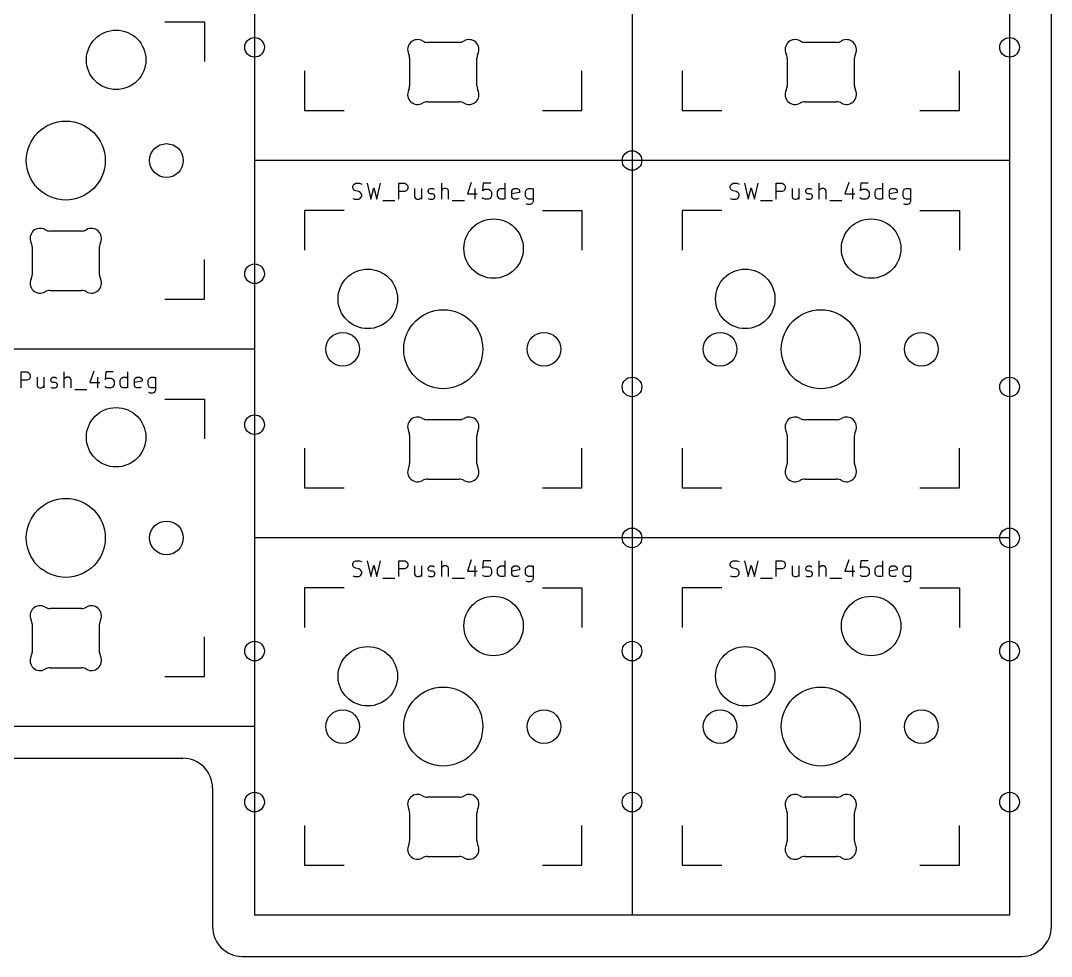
# Model space of a CAD drawing. Extents: x 9 to 292, y -476 to -359.
# Drawn here: x 240 to 292, y -455.7 to -408.4 of the extents above; entities that cross this region are included whole.
import ezdxf

# ---------------------------------------------------------------- set-up
doc = ezdxf.new("R2010")
doc.units = 0
doc.layers.add('BLACK', color=7, linetype='CONTINUOUS')

msp = doc.modelspace()

# ---------------------------------------------------------------- linework, layer by layer
at = {"layer": 'BLACK', "linetype": 'CONTINUOUS'}
for p, q in [((291.981385, -454.150112), (291.981385, -376.499989)), ((251.768885, -396.425112), (251.768885, -415.475112)), ((270.818885, -396.425112), (270.818885, -415.475112)), ((270.818886, -396.425111), (270.818886, -415.475111)), ((289.868886, -396.425111), (289.868886, -415.475111)), ((251.768886, -405.950112), (251.768886, -425.000112)), ((247.243885, -408.475112), (249.243886, -408.475112)), ((249.243886, -408.475112), (249.243886, -410.475113)), ((262.088338, -409.510112), (260.499433, -409.510112)), ((281.138338, -409.510112), (279.549433, -409.510112)), ((259.593886, -410.307269), (259.593886, -411.712953)), ((262.993884, -411.712953), (262.993884, -410.307269)), ((278.643886, -410.307269), (278.643886, -411.712953)), ((282.043884, -411.712953), (282.043884, -410.307269)), ((254.293885, -410.950111), (254.293885, -412.950112)), ((268.293885, -412.950112), (268.293885, -410.950111)), ((273.343886, -410.95011), (273.343886, -412.950111)), ((287.343886, -412.950111), (287.343886, -410.95011)), ((254.293885, -412.950112), (256.293886, -412.950112)), ((260.499433, -412.510111), (262.088337, -412.510111)), ((266.293884, -412.950112), (268.293885, -412.950112)), ((273.343886, -412.950111), (275.343887, -412.950111)), ((279.549433, -412.510111), (281.138337, -412.510111)), ((285.343885, -412.950111), (287.343886, -412.950111)), ((251.768885, -415.475112), (251.768885, -434.525112)), ((270.818885, -415.475112), (251.768885, -415.475112)), ((270.818885, -415.475112), (251.768885, -415.475112)), ((270.818885, -415.475112), (270.818885, -434.525112)), ((289.868885, -415.475112), (270.818885, -415.475112)), ((270.818885, -415.475112), (270.818885, -434.525112)), ((289.868886, -415.475111), (270.818886, -415.475111)), ((289.868885, -415.475112), (289.868885, -434.525112)), ((256.798645, -416.663002), (256.874835, -416.624907)), ((256.874835, -416.624907), (257.065312, -416.624907)), ((257.065312, -416.624907), (257.179597, -416.663002)), ((257.446264, -416.624907), (257.63674, -417.424907)), ((257.941502, -417.424907), (258.131979, -416.624907)), ((259.046265, -417.424907), (259.046265, -416.624907)), ((259.046265, -416.624907), (259.351027, -416.624907)), ((259.351027, -416.624907), (259.427217, -416.663002)), ((261.217694, -417.424907), (261.217694, -416.624907)), ((262.703409, -416.586812), (262.512932, -417.15824)), ((263.312933, -416.624907), (263.274837, -417.005859)), ((263.693885, -416.624907), (263.312933, -416.624907)), ((264.417695, -417.424907), (264.417695, -416.624907)), ((275.848645, -416.663002), (275.924835, -416.624907)), ((275.924835, -416.624907), (276.115312, -416.624907)), ((276.115312, -416.624907), (276.229597, -416.663002)), ((276.496264, -416.624907), (276.68674, -417.424907)), ((276.991502, -417.424907), (277.181979, -416.624907)), ((278.096265, -417.424907), (278.096265, -416.624907)), ((278.096265, -416.624907), (278.401027, -416.624907)), ((278.401027, -416.624907), (278.477217, -416.663002)), ((280.267694, -417.424907), (280.267694, -416.624907)), ((281.753409, -416.586812), (281.562932, -417.15824)), ((282.362933, -416.624907), (282.324837, -417.005859)), ((282.743885, -416.624907), (282.362933, -416.624907)), ((283.467695, -417.424907), (283.467695, -416.624907)), ((256.722454, -416.777288), (256.76055, -416.701097)), ((256.722454, -416.853478), (256.722454, -416.777288)), ((256.76055, -416.929669), (256.722454, -416.853478)), ((256.76055, -416.701097), (256.798645, -416.663002)), ((256.798645, -416.967764), (256.76055, -416.929669)), ((256.874835, -417.005859), (256.798645, -416.967764)), ((257.027216, -417.043954), (256.874835, -417.005859)), ((257.103407, -417.08205), (257.027216, -417.043954)), ((257.141502, -417.120145), (257.103407, -417.08205)), ((257.179597, -417.196335), (257.141502, -417.120145)), ((257.63674, -417.424907), (257.789121, -416.853478)), ((257.789121, -416.853478), (257.941502, -417.424907)), ((259.351027, -417.043954), (259.046265, -417.043954)), ((259.427217, -417.005859), (259.351027, -417.043954)), ((259.427217, -416.663002), (259.465312, -416.701097)), ((259.465312, -416.967764), (259.427217, -417.005859)), ((259.465312, -416.701097), (259.503408, -416.777288)), ((259.503408, -416.891573), (259.465312, -416.967764)), ((259.503408, -416.777288), (259.503408, -416.891573)), ((259.846265, -416.891573), (259.846265, -417.310621)), ((260.189122, -416.891573), (260.189122, -417.424907)), ((260.531979, -417.005859), (260.570075, -416.929669)), ((260.531979, -417.043954), (260.531979, -417.005859)), ((260.570075, -417.120145), (260.531979, -417.043954)), ((260.570075, -416.929669), (260.646265, -416.891573)), ((260.646265, -417.15824), (260.570075, -417.120145)), ((260.646265, -416.891573), (260.760551, -416.891573)), ((260.760551, -417.15824), (260.646265, -417.15824)), ((260.760551, -416.891573), (260.836741, -416.929669)), ((260.836741, -417.196335), (260.760551, -417.15824)), ((261.255789, -416.929669), (261.217694, -416.967764)), ((261.331979, -416.891573), (261.255789, -416.929669)), ((261.446265, -416.891573), (261.331979, -416.891573)), ((261.522456, -416.929669), (261.446265, -416.891573)), ((261.560551, -417.005859), (261.522456, -416.929669)), ((261.560551, -417.424907), (261.560551, -417.005859)), ((262.512932, -417.15824), (263.008171, -417.15824)), ((262.893885, -416.891573), (262.893885, -417.424907)), ((263.274837, -417.005859), (263.312933, -416.967764)), ((263.312933, -416.967764), (263.389123, -416.929669)), ((263.389123, -416.929669), (263.579599, -416.929669)), ((263.579599, -416.929669), (263.65579, -416.967764)), ((263.65579, -416.967764), (263.693885, -417.005859)), ((263.693885, -417.005859), (263.73198, -417.08205)), ((263.73198, -417.08205), (263.73198, -417.272526)), ((264.036742, -417.043954), (264.074838, -416.967764)), ((264.036742, -417.272526), (264.036742, -417.043954)), ((264.074838, -416.967764), (264.112933, -416.929669)), ((264.112933, -416.929669), (264.189123, -416.891573)), ((264.189123, -416.891573), (264.341504, -416.891573)), ((264.341504, -416.891573), (264.417695, -416.929669)), ((264.760552, -417.005859), (264.798648, -416.929669)), ((264.760552, -417.310621), (264.760552, -417.005859)), ((265.141505, -417.08205), (264.760552, -417.15824)), ((264.798648, -416.929669), (264.874838, -416.891573)), ((264.874838, -416.891573), (265.027219, -416.891573)), ((265.027219, -416.891573), (265.10341, -416.929669)), ((265.10341, -416.929669), (265.141505, -417.005859)), ((265.141505, -417.005859), (265.141505, -417.08205)), ((265.446266, -417.043954), (265.484362, -416.967764)), ((265.446266, -417.272526), (265.446266, -417.043954)), ((265.484362, -416.967764), (265.522457, -416.929669)), ((265.522457, -416.929669), (265.598647, -416.891573)), ((265.598647, -416.891573), (265.751028, -416.891573)), ((265.751028, -416.891573), (265.827219, -416.929669)), ((265.827219, -416.891573), (265.827219, -417.539192)), ((275.772454, -416.777288), (275.81055, -416.701097)), ((275.772454, -416.853478), (275.772454, -416.777288)), ((275.81055, -416.929669), (275.772454, -416.853478)), ((275.81055, -416.701097), (275.848645, -416.663002)), ((275.848645, -416.967764), (275.81055, -416.929669)), ((275.924835, -417.005859), (275.848645, -416.967764)), ((276.077216, -417.043954), (275.924835, -417.005859)), ((276.153407, -417.08205), (276.077216, -417.043954)), ((276.191502, -417.120145), (276.153407, -417.08205)), ((276.229597, -417.196335), (276.191502, -417.120145)), ((276.68674, -417.424907), (276.839121, -416.853478)), ((276.839121, -416.853478), (276.991502, -417.424907)), ((278.401027, -417.043954), (278.096265, -417.043954)), ((278.477217, -417.005859), (278.401027, -417.043954)), ((278.477217, -416.663002), (278.515312, -416.701097)), ((278.515312, -416.967764), (278.477217, -417.005859)), ((278.515312, -416.701097), (278.553408, -416.777288)), ((278.553408, -416.891573), (278.515312, -416.967764)), ((278.553408, -416.777288), (278.553408, -416.891573)), ((278.896265, -416.891573), (278.896265, -417.310621)), ((279.239122, -416.891573), (279.239122, -417.424907)), ((279.581979, -417.005859), (279.620075, -416.929669)), ((279.581979, -417.043954), (279.581979, -417.005859)), ((279.620075, -417.120145), (279.581979, -417.043954)), ((279.620075, -416.929669), (279.696265, -416.891573)), ((279.696265, -417.15824), (279.620075, -417.120145)), ((279.696265, -416.891573), (279.810551, -416.891573)), ((279.810551, -417.15824), (279.696265, -417.15824)), ((279.810551, -416.891573), (279.886741, -416.929669)), ((279.886741, -417.196335), (279.810551, -417.15824)), ((280.305789, -416.929669), (280.267694, -416.967764)), ((280.381979, -416.891573), (280.305789, -416.929669)), ((280.496265, -416.891573), (280.381979, -416.891573)), ((280.572456, -416.929669), (280.496265, -416.891573)), ((280.610551, -417.005859), (280.572456, -416.929669)), ((280.610551, -417.424907), (280.610551, -417.005859)), ((281.562932, -417.15824), (282.058171, -417.15824)), ((281.943885, -416.891573), (281.943885, -417.424907)), ((282.324837, -417.005859), (282.362933, -416.967764)), ((282.362933, -416.967764), (282.439123, -416.929669)), ((282.439123, -416.929669), (282.629599, -416.929669)), ((282.629599, -416.929669), (282.70579, -416.967764)), ((282.70579, -416.967764), (282.743885, -417.005859)), ((282.743885, -417.005859), (282.78198, -417.08205)), ((282.78198, -417.08205), (282.78198, -417.272526)), ((283.086742, -417.043954), (283.124838, -416.967764)), ((283.086742, -417.272526), (283.086742, -417.043954)), ((283.124838, -416.967764), (283.162933, -416.929669)), ((283.162933, -416.929669), (283.239123, -416.891573)), ((283.239123, -416.891573), (283.391504, -416.891573)), ((283.391504, -416.891573), (283.467695, -416.929669)), ((283.810552, -417.005859), (283.848648, -416.929669)), ((283.810552, -417.310621), (283.810552, -417.005859)), ((284.191505, -417.08205), (283.810552, -417.15824)), ((283.848648, -416.929669), (283.924838, -416.891573)), ((283.924838, -416.891573), (284.077219, -416.891573)), ((284.077219, -416.891573), (284.15341, -416.929669)), ((284.15341, -416.929669), (284.191505, -417.005859)), ((284.191505, -417.005859), (284.191505, -417.08205)), ((284.496266, -417.043954), (284.534362, -416.967764)), ((284.496266, -417.272526), (284.496266, -417.043954)), ((284.534362, -416.967764), (284.572457, -416.929669)), ((284.572457, -416.929669), (284.648647, -416.891573)), ((284.648647, -416.891573), (284.801028, -416.891573)), ((284.801028, -416.891573), (284.877219, -416.929669)), ((284.877219, -416.891573), (284.877219, -417.539192)), ((256.722454, -417.386812), (256.83674, -417.424907)), ((256.83674, -417.424907), (257.027216, -417.424907)), ((257.027216, -417.424907), (257.103407, -417.386812)), ((257.103407, -417.386812), (257.141502, -417.348716)), ((257.141502, -417.348716), (257.179597, -417.272526)), ((257.179597, -417.272526), (257.179597, -417.196335)), ((258.246265, -417.501097), (258.855788, -417.501097)), ((259.846265, -417.310621), (259.88436, -417.386812)), ((259.88436, -417.386812), (259.96055, -417.424907)), ((259.96055, -417.424907), (260.074836, -417.424907)), ((260.074836, -417.424907), (260.151027, -417.386812)), ((260.151027, -417.386812), (260.189122, -417.348716)), ((260.531979, -417.386812), (260.60817, -417.424907)), ((260.60817, -417.424907), (260.760551, -417.424907)), ((260.760551, -417.424907), (260.836741, -417.386812)), ((260.874837, -417.272526), (260.836741, -417.196335)), ((260.836741, -417.386812), (260.874837, -417.310621)), ((260.874837, -417.310621), (260.874837, -417.272526)), ((261.751028, -417.501097), (262.360551, -417.501097)), ((263.312933, -417.386812), (263.274837, -417.348716)), ((263.389123, -417.424907), (263.312933, -417.386812)), ((263.579599, -417.424907), (263.389123, -417.424907)), ((263.65579, -417.386812), (263.579599, -417.424907)), ((263.693885, -417.348716), (263.65579, -417.386812)), ((263.73198, -417.272526), (263.693885, -417.348716)), ((264.074838, -417.348716), (264.036742, -417.272526)), ((264.112933, -417.386812), (264.074838, -417.348716)), ((264.189123, -417.424907), (264.112933, -417.386812)), ((264.341504, -417.424907), (264.189123, -417.424907)), ((264.417695, -417.386812), (264.341504, -417.424907)), ((264.798648, -417.386812), (264.760552, -417.310621)), ((264.874838, -417.424907), (264.798648, -417.386812)), ((265.027219, -417.424907), (264.874838, -417.424907)), ((265.10341, -417.386812), (265.027219, -417.424907)), ((265.484362, -417.348716), (265.446266, -417.272526)), ((265.522457, -417.386812), (265.484362, -417.348716)), ((265.560552, -417.691573), (265.484362, -417.653478)), ((265.598647, -417.424907), (265.522457, -417.386812)), ((265.751028, -417.424907), (265.598647, -417.424907)), ((265.751028, -417.653478), (265.674838, -417.691573)), ((265.827219, -417.386812), (265.751028, -417.424907)), ((265.789124, -417.615383), (265.751028, -417.653478)), ((265.827219, -417.539192), (265.789124, -417.615383)), ((275.772454, -417.386812), (275.88674, -417.424907)), ((275.88674, -417.424907), (276.077216, -417.424907)), ((276.077216, -417.424907), (276.153407, -417.386812)), ((276.153407, -417.386812), (276.191502, -417.348716)), ((276.191502, -417.348716), (276.229597, -417.272526)), ((276.229597, -417.272526), (276.229597, -417.196335)), ((277.296265, -417.501097), (277.905788, -417.501097)), ((278.896265, -417.310621), (278.93436, -417.386812)), ((278.93436, -417.386812), (279.01055, -417.424907)), ((279.01055, -417.424907), (279.124836, -417.424907)), ((279.124836, -417.424907), (279.201027, -417.386812)), ((279.201027, -417.386812), (279.239122, -417.348716)), ((279.581979, -417.386812), (279.65817, -417.424907)), ((279.65817, -417.424907), (279.810551, -417.424907)), ((279.810551, -417.424907), (279.886741, -417.386812)), ((279.924837, -417.272526), (279.886741, -417.196335)), ((279.886741, -417.386812), (279.924837, -417.310621)), ((279.924837, -417.310621), (279.924837, -417.272526)), ((280.801028, -417.501097), (281.410551, -417.501097)), ((282.362933, -417.386812), (282.324837, -417.348716)), ((282.439123, -417.424907), (282.362933, -417.386812)), ((282.629599, -417.424907), (282.439123, -417.424907)), ((282.70579, -417.386812), (282.629599, -417.424907)), ((282.743885, -417.348716), (282.70579, -417.386812)), ((282.78198, -417.272526), (282.743885, -417.348716)), ((283.124838, -417.348716), (283.086742, -417.272526)), ((283.162933, -417.386812), (283.124838, -417.348716)), ((283.239123, -417.424907), (283.162933, -417.386812)), ((283.391504, -417.424907), (283.239123, -417.424907)), ((283.467695, -417.386812), (283.391504, -417.424907)), ((283.848648, -417.386812), (283.810552, -417.310621)), ((283.924838, -417.424907), (283.848648, -417.386812)), ((284.077219, -417.424907), (283.924838, -417.424907)), ((284.15341, -417.386812), (284.077219, -417.424907)), ((284.534362, -417.348716), (284.496266, -417.272526)), ((284.572457, -417.386812), (284.534362, -417.348716)), ((284.610552, -417.691573), (284.534362, -417.653478)), ((284.648647, -417.424907), (284.572457, -417.386812)), ((284.801028, -417.424907), (284.648647, -417.424907)), ((284.801028, -417.653478), (284.724838, -417.691573)), ((284.877219, -417.386812), (284.801028, -417.424907)), ((284.839124, -417.615383), (284.801028, -417.653478)), ((284.877219, -417.539192), (284.839124, -417.615383)), ((254.293885, -418.000112), (254.293885, -420.000113)), ((256.293886, -418.000112), (254.293885, -418.000112)), ((265.674838, -417.691573), (265.560552, -417.691573)), ((266.293884, -418.000112), (268.293885, -418.000112)), ((268.293885, -418.000112), (268.293885, -420.000113)), ((273.343885, -418.000112), (273.343885, -420.000113)), ((275.343886, -418.000112), (273.343885, -418.000112)), ((284.724838, -417.691573), (284.610552, -417.691573)), ((285.343884, -418.000112), (287.343885, -418.000112)), ((287.343885, -418.000112), (287.343885, -420.000113)), ((243.038338, -419.035112), (241.449434, -419.035112)), ((240.543887, -419.83227), (240.543887, -421.237954)), ((243.943885, -421.237954), (243.943885, -419.83227)), ((249.243886, -422.475112), (249.243886, -420.475111)), ((241.449433, -422.035111), (243.038338, -422.035111)), ((247.243885, -422.475112), (249.243886, -422.475112)), ((251.768886, -425.000112), (232.718886, -425.000112)), ((251.768886, -425.000112), (232.718886, -425.000112)), ((251.768886, -425.000112), (251.768886, -444.050112)), ((239.996266, -426.949907), (239.996266, -426.149907)), ((239.996266, -426.149907), (240.301028, -426.149907)), ((240.301028, -426.149907), (240.377218, -426.188002)), ((240.377218, -426.530859), (240.301028, -426.568954)), ((240.377218, -426.188002), (240.415313, -426.226097)), ((240.415313, -426.492764), (240.377218, -426.530859)), ((240.415313, -426.226097), (240.453409, -426.302288)), ((240.453409, -426.416573), (240.415313, -426.492764)), ((240.453409, -426.302288), (240.453409, -426.416573)), ((240.796266, -426.416573), (240.796266, -426.835621)), ((241.139123, -426.416573), (241.139123, -426.949907)), ((241.48198, -426.530859), (241.520076, -426.454669)), ((241.48198, -426.568954), (241.48198, -426.530859)), ((241.520076, -426.454669), (241.596266, -426.416573)), ((241.596266, -426.416573), (241.710552, -426.416573)), ((241.710552, -426.416573), (241.786742, -426.454669)), ((242.167695, -426.949907), (242.167695, -426.149907)), ((242.20579, -426.454669), (242.167695, -426.492764)), ((242.28198, -426.416573), (242.20579, -426.454669)), ((242.396266, -426.416573), (242.28198, -426.416573)), ((242.472457, -426.454669), (242.396266, -426.416573)), ((242.510552, -426.530859), (242.472457, -426.454669)), ((242.510552, -426.949907), (242.510552, -426.530859)), ((243.65341, -426.111812), (243.462933, -426.68324)), ((243.843886, -426.416573), (243.843886, -426.949907)), ((244.262934, -426.149907), (244.224838, -426.530859)), ((244.224838, -426.530859), (244.262934, -426.492764)), ((244.643886, -426.149907), (244.262934, -426.149907)), ((244.262934, -426.492764), (244.339124, -426.454669)), ((244.339124, -426.454669), (244.5296, -426.454669)), ((244.5296, -426.454669), (244.605791, -426.492764)), ((244.605791, -426.492764), (244.643886, -426.530859)), ((244.643886, -426.530859), (244.681981, -426.60705)), ((244.986743, -426.568954), (245.024839, -426.492764)), ((245.024839, -426.492764), (245.062934, -426.454669)), ((245.062934, -426.454669), (245.139124, -426.416573)), ((245.139124, -426.416573), (245.291505, -426.416573)), ((245.291505, -426.416573), (245.367696, -426.454669)), ((245.367696, -426.949907), (245.367696, -426.149907)), ((245.710553, -426.530859), (245.748649, -426.454669)), ((245.710553, -426.835621), (245.710553, -426.530859)), ((245.748649, -426.454669), (245.824839, -426.416573)), ((245.824839, -426.416573), (245.97722, -426.416573)), ((245.97722, -426.416573), (246.053411, -426.454669)), ((246.053411, -426.454669), (246.091506, -426.530859)), ((246.091506, -426.530859), (246.091506, -426.60705)), ((246.396267, -426.568954), (246.434363, -426.492764)), ((246.434363, -426.492764), (246.472458, -426.454669)), ((246.472458, -426.454669), (246.548648, -426.416573)), ((246.548648, -426.416573), (246.701029, -426.416573)), ((246.701029, -426.416573), (246.77722, -426.454669)), ((246.77722, -426.416573), (246.77722, -427.064192)), ((240.301028, -426.568954), (239.996266, -426.568954)), ((240.796266, -426.835621), (240.834361, -426.911812)), ((240.834361, -426.911812), (240.910551, -426.949907)), ((240.910551, -426.949907), (241.024837, -426.949907)), ((241.024837, -426.949907), (241.101028, -426.911812)), ((241.101028, -426.911812), (241.139123, -426.873716)), ((241.520076, -426.645145), (241.48198, -426.568954)), ((241.48198, -426.911812), (241.558171, -426.949907)), ((241.596266, -426.68324), (241.520076, -426.645145)), ((241.558171, -426.949907), (241.710552, -426.949907)), ((241.710552, -426.68324), (241.596266, -426.68324)), ((241.786742, -426.721335), (241.710552, -426.68324)), ((241.710552, -426.949907), (241.786742, -426.911812)), ((241.824838, -426.797526), (241.786742, -426.721335)), ((241.786742, -426.911812), (241.824838, -426.835621)), ((241.824838, -426.835621), (241.824838, -426.797526)), ((242.701029, -427.026097), (243.310552, -427.026097)), ((243.462933, -426.68324), (243.958172, -426.68324)), ((244.262934, -426.911812), (244.224838, -426.873716)), ((244.339124, -426.949907), (244.262934, -426.911812)), ((244.5296, -426.949907), (244.339124, -426.949907)), ((244.605791, -426.911812), (244.5296, -426.949907)), ((244.643886, -426.873716), (244.605791, -426.911812)), ((244.681981, -426.797526), (244.643886, -426.873716)), ((244.681981, -426.60705), (244.681981, -426.797526)), ((244.986743, -426.797526), (244.986743, -426.568954)), ((245.024839, -426.873716), (244.986743, -426.797526)), ((245.062934, -426.911812), (245.024839, -426.873716)), ((245.139124, -426.949907), (245.062934, -426.911812)), ((245.291505, -426.949907), (245.139124, -426.949907)), ((245.367696, -426.911812), (245.291505, -426.949907)), ((246.091506, -426.60705), (245.710553, -426.68324)), ((245.748649, -426.911812), (245.710553, -426.835621)), ((245.824839, -426.949907), (245.748649, -426.911812)), ((245.97722, -426.949907), (245.824839, -426.949907)), ((246.053411, -426.911812), (245.97722, -426.949907)), ((246.396267, -426.797526), (246.396267, -426.568954)), ((246.434363, -426.873716), (246.396267, -426.797526)), ((246.472458, -426.911812), (246.434363, -426.873716)), ((246.548648, -426.949907), (246.472458, -426.911812)), ((246.701029, -426.949907), (246.548648, -426.949907)), ((246.77722, -426.911812), (246.701029, -426.949907)), ((246.510553, -427.216573), (246.434363, -427.178478)), ((246.624839, -427.216573), (246.510553, -427.216573)), ((246.701029, -427.178478), (246.624839, -427.216573)), ((246.739125, -427.140383), (246.701029, -427.178478)), ((246.77722, -427.064192), (246.739125, -427.140383)), ((247.243885, -427.525112), (249.243886, -427.525112)), ((249.243886, -427.525112), (249.243886, -429.525113)), ((262.088337, -428.560112), (260.499433, -428.560112)), ((281.138337, -428.560112), (279.549433, -428.560112)), ((259.593886, -429.35727), (259.593886, -430.762954)), ((262.993884, -430.762954), (262.993884, -429.35727)), ((278.643886, -429.35727), (278.643886, -430.762954)), ((282.043884, -430.762954), (282.043884, -429.35727)), ((254.293885, -430.000111), (254.293885, -432.000112)), ((268.293885, -432.000112), (268.293885, -430.000111)), ((273.343885, -430.000111), (273.343885, -432.000112)), ((287.343885, -432.000112), (287.343885, -430.000111)), ((260.499432, -431.560111), (262.088337, -431.560111)), ((279.549432, -431.560111), (281.138337, -431.560111)), ((254.293885, -432.000112), (256.293886, -432.000112)), ((266.293884, -432.000112), (268.293885, -432.000112)), ((273.343885, -432.000112), (275.343886, -432.000112)), ((285.343884, -432.000112), (287.343885, -432.000112)), ((270.818885, -434.525112), (251.768885, -434.525112)), ((251.768885, -434.525112), (251.768885, -453.575112)), ((270.818885, -434.525112), (251.768885, -434.525112)), ((289.868885, -434.525112), (270.818885, -434.525112)), ((270.818885, -434.525112), (270.818885, -453.575112)), ((289.868885, -434.525112), (270.818885, -434.525112)), ((270.818885, -434.525112), (270.818885, -453.575112)), ((289.868885, -434.525112), (289.868885, -453.575112)), ((256.722454, -435.827288), (256.76055, -435.751097)), ((256.722454, -435.903478), (256.722454, -435.827288)), ((256.76055, -435.751097), (256.798645, -435.713002)), ((256.798645, -435.713002), (256.874835, -435.674907)), ((256.874835, -435.674907), (257.065312, -435.674907)), ((257.065312, -435.674907), (257.179597, -435.713002)), ((257.446264, -435.674907), (257.63674, -436.474907)), ((257.941502, -436.474907), (258.131979, -435.674907)), ((259.046265, -436.474907), (259.046265, -435.674907)), ((259.046265, -435.674907), (259.351027, -435.674907)), ((259.351027, -435.674907), (259.427217, -435.713002)), ((259.427217, -435.713002), (259.465312, -435.751097)), ((259.465312, -435.751097), (259.503408, -435.827288)), ((259.503408, -435.827288), (259.503408, -435.941573)), ((261.217694, -436.474907), (261.217694, -435.674907)), ((262.703409, -435.636812), (262.512932, -436.20824)), ((263.312933, -435.674907), (263.274837, -436.055859)), ((263.693885, -435.674907), (263.312933, -435.674907)), ((264.417695, -436.474907), (264.417695, -435.674907)), ((275.772454, -435.827288), (275.81055, -435.751097)), ((275.772454, -435.903478), (275.772454, -435.827288)), ((275.81055, -435.751097), (275.848645, -435.713002)), ((275.848645, -435.713002), (275.924835, -435.674907)), ((275.924835, -435.674907), (276.115312, -435.674907)), ((276.115312, -435.674907), (276.229597, -435.713002)), ((276.496264, -435.674907), (276.68674, -436.474907)), ((276.991502, -436.474907), (277.181979, -435.674907)), ((278.096265, -436.474907), (278.096265, -435.674907)), ((278.096265, -435.674907), (278.401027, -435.674907)), ((278.401027, -435.674907), (278.477217, -435.713002)), ((278.477217, -435.713002), (278.515312, -435.751097)), ((278.515312, -435.751097), (278.553408, -435.827288)), ((278.553408, -435.827288), (278.553408, -435.941573)), ((280.267694, -436.474907), (280.267694, -435.674907)), ((281.753409, -435.636812), (281.562932, -436.20824)), ((282.362933, -435.674907), (282.324837, -436.055859)), ((282.743885, -435.674907), (282.362933, -435.674907)), ((283.467695, -436.474907), (283.467695, -435.674907)), ((256.76055, -435.979669), (256.722454, -435.903478)), ((256.798645, -436.017764), (256.76055, -435.979669)), ((256.874835, -436.055859), (256.798645, -436.017764)), ((257.027216, -436.093954), (256.874835, -436.055859)), ((257.103407, -436.13205), (257.027216, -436.093954)), ((257.141502, -436.170145), (257.103407, -436.13205)), ((257.103407, -436.436812), (257.141502, -436.398716)), ((257.179597, -436.246335), (257.141502, -436.170145)), ((257.141502, -436.398716), (257.179597, -436.322526)), ((257.179597, -436.322526), (257.179597, -436.246335)), ((257.63674, -436.474907), (257.789121, -435.903478)), ((257.789121, -435.903478), (257.941502, -436.474907)), ((259.351027, -436.093954), (259.046265, -436.093954)), ((259.427217, -436.055859), (259.351027, -436.093954)), ((259.465312, -436.017764), (259.427217, -436.055859)), ((259.503408, -435.941573), (259.465312, -436.017764)), ((259.846265, -435.941573), (259.846265, -436.360621)), ((259.846265, -436.360621), (259.88436, -436.436812)), ((260.151027, -436.436812), (260.189122, -436.398716)), ((260.189122, -435.941573), (260.189122, -436.474907)), ((260.531979, -436.055859), (260.570075, -435.979669)), ((260.531979, -436.093954), (260.531979, -436.055859)), ((260.570075, -436.170145), (260.531979, -436.093954)), ((260.570075, -435.979669), (260.646265, -435.941573)), ((260.646265, -436.20824), (260.570075, -436.170145)), ((260.646265, -435.941573), (260.760551, -435.941573)), ((260.760551, -436.20824), (260.646265, -436.20824)), ((260.760551, -435.941573), (260.836741, -435.979669)), ((260.836741, -436.246335), (260.760551, -436.20824)), ((260.874837, -436.322526), (260.836741, -436.246335)), ((260.836741, -436.436812), (260.874837, -436.360621)), ((260.874837, -436.360621), (260.874837, -436.322526)), ((261.255789, -435.979669), (261.217694, -436.017764)), ((261.331979, -435.941573), (261.255789, -435.979669)), ((261.446265, -435.941573), (261.331979, -435.941573)), ((261.522456, -435.979669), (261.446265, -435.941573)), ((261.560551, -436.055859), (261.522456, -435.979669)), ((261.560551, -436.474907), (261.560551, -436.055859)), ((262.512932, -436.20824), (263.008171, -436.20824)), ((262.893885, -435.941573), (262.893885, -436.474907)), ((263.274837, -436.055859), (263.312933, -436.017764)), ((263.312933, -436.436812), (263.274837, -436.398716)), ((263.312933, -436.017764), (263.389123, -435.979669)), ((263.389123, -435.979669), (263.579599, -435.979669)), ((263.579599, -435.979669), (263.65579, -436.017764)), ((263.65579, -436.017764), (263.693885, -436.055859)), ((263.693885, -436.398716), (263.65579, -436.436812)), ((263.693885, -436.055859), (263.73198, -436.13205)), ((263.73198, -436.322526), (263.693885, -436.398716)), ((263.73198, -436.13205), (263.73198, -436.322526)), ((264.036742, -436.093954), (264.074838, -436.017764)), ((264.036742, -436.322526), (264.036742, -436.093954)), ((264.074838, -436.398716), (264.036742, -436.322526)), ((264.074838, -436.017764), (264.112933, -435.979669)), ((264.112933, -436.436812), (264.074838, -436.398716)), ((264.112933, -435.979669), (264.189123, -435.941573)), ((264.189123, -435.941573), (264.341504, -435.941573)), ((264.341504, -435.941573), (264.417695, -435.979669)), ((264.760552, -436.055859), (264.798648, -435.979669)), ((264.760552, -436.360621), (264.760552, -436.055859)), ((265.141505, -436.13205), (264.760552, -436.20824)), ((264.798648, -436.436812), (264.760552, -436.360621)), ((264.798648, -435.979669), (264.874838, -435.941573)), ((264.874838, -435.941573), (265.027219, -435.941573)), ((265.027219, -435.941573), (265.10341, -435.979669)), ((265.10341, -435.979669), (265.141505, -436.055859)), ((265.141505, -436.055859), (265.141505, -436.13205)), ((265.446266, -436.093954), (265.484362, -436.017764)), ((265.446266, -436.322526), (265.446266, -436.093954)), ((265.484362, -436.398716), (265.446266, -436.322526)), ((265.484362, -436.017764), (265.522457, -435.979669)), ((265.522457, -436.436812), (265.484362, -436.398716)), ((265.522457, -435.979669), (265.598647, -435.941573)), ((265.598647, -435.941573), (265.751028, -435.941573)), ((265.751028, -435.941573), (265.827219, -435.979669)), ((265.827219, -435.941573), (265.827219, -436.589192)), ((275.81055, -435.979669), (275.772454, -435.903478)), ((275.848645, -436.017764), (275.81055, -435.979669)), ((275.924835, -436.055859), (275.848645, -436.017764)), ((276.077216, -436.093954), (275.924835, -436.055859)), ((276.153407, -436.13205), (276.077216, -436.093954)), ((276.191502, -436.170145), (276.153407, -436.13205)), ((276.153407, -436.436812), (276.191502, -436.398716)), ((276.229597, -436.246335), (276.191502, -436.170145)), ((276.191502, -436.398716), (276.229597, -436.322526)), ((276.229597, -436.322526), (276.229597, -436.246335)), ((276.68674, -436.474907), (276.839121, -435.903478)), ((276.839121, -435.903478), (276.991502, -436.474907)), ((278.401027, -436.093954), (278.096265, -436.093954)), ((278.477217, -436.055859), (278.401027, -436.093954)), ((278.515312, -436.017764), (278.477217, -436.055859)), ((278.553408, -435.941573), (278.515312, -436.017764)), ((278.896265, -435.941573), (278.896265, -436.360621)), ((278.896265, -436.360621), (278.93436, -436.436812)), ((279.201027, -436.436812), (279.239122, -436.398716)), ((279.239122, -435.941573), (279.239122, -436.474907)), ((279.581979, -436.055859), (279.620075, -435.979669)), ((279.581979, -436.093954), (279.581979, -436.055859)), ((279.620075, -436.170145), (279.581979, -436.093954)), ((279.620075, -435.979669), (279.696265, -435.941573)), ((279.696265, -436.20824), (279.620075, -436.170145)), ((279.696265, -435.941573), (279.810551, -435.941573)), ((279.810551, -436.20824), (279.696265, -436.20824)), ((279.810551, -435.941573), (279.886741, -435.979669)), ((279.886741, -436.246335), (279.810551, -436.20824)), ((279.924837, -436.322526), (279.886741, -436.246335)), ((279.886741, -436.436812), (279.924837, -436.360621)), ((279.924837, -436.360621), (279.924837, -436.322526)), ((280.305789, -435.979669), (280.267694, -436.017764)), ((280.381979, -435.941573), (280.305789, -435.979669)), ((280.496265, -435.941573), (280.381979, -435.941573)), ((280.572456, -435.979669), (280.496265, -435.941573)), ((280.610551, -436.055859), (280.572456, -435.979669)), ((280.610551, -436.474907), (280.610551, -436.055859)), ((281.562932, -436.20824), (282.058171, -436.20824)), ((281.943885, -435.941573), (281.943885, -436.474907)), ((282.324837, -436.055859), (282.362933, -436.017764)), ((282.362933, -436.436812), (282.324837, -436.398716)), ((282.362933, -436.017764), (282.439123, -435.979669)), ((282.439123, -435.979669), (282.629599, -435.979669)), ((282.629599, -435.979669), (282.70579, -436.017764)), ((282.70579, -436.017764), (282.743885, -436.055859)), ((282.743885, -436.398716), (282.70579, -436.436812)), ((282.743885, -436.055859), (282.78198, -436.13205)), ((282.78198, -436.322526), (282.743885, -436.398716)), ((282.78198, -436.13205), (282.78198, -436.322526)), ((283.086742, -436.093954), (283.124838, -436.017764)), ((283.086742, -436.322526), (283.086742, -436.093954)), ((283.124838, -436.398716), (283.086742, -436.322526)), ((283.124838, -436.017764), (283.162933, -435.979669)), ((283.162933, -436.436812), (283.124838, -436.398716)), ((283.162933, -435.979669), (283.239123, -435.941573)), ((283.239123, -435.941573), (283.391504, -435.941573)), ((283.391504, -435.941573), (283.467695, -435.979669)), ((283.810552, -436.055859), (283.848648, -435.979669)), ((283.810552, -436.360621), (283.810552, -436.055859)), ((284.191505, -436.13205), (283.810552, -436.20824)), ((283.848648, -436.436812), (283.810552, -436.360621)), ((283.848648, -435.979669), (283.924838, -435.941573)), ((283.924838, -435.941573), (284.077219, -435.941573)), ((284.077219, -435.941573), (284.15341, -435.979669)), ((284.15341, -435.979669), (284.191505, -436.055859)), ((284.191505, -436.055859), (284.191505, -436.13205)), ((284.496266, -436.093954), (284.534362, -436.017764)), ((284.496266, -436.322526), (284.496266, -436.093954)), ((284.534362, -436.398716), (284.496266, -436.322526)), ((284.534362, -436.017764), (284.572457, -435.979669)), ((284.572457, -436.436812), (284.534362, -436.398716)), ((284.572457, -435.979669), (284.648647, -435.941573)), ((284.648647, -435.941573), (284.801028, -435.941573)), ((284.801028, -435.941573), (284.877219, -435.979669)), ((284.877219, -435.941573), (284.877219, -436.589192)), ((256.722454, -436.436812), (256.83674, -436.474907)), ((256.83674, -436.474907), (257.027216, -436.474907)), ((257.027216, -436.474907), (257.103407, -436.436812)), ((258.246265, -436.551097), (258.855788, -436.551097)), ((259.88436, -436.436812), (259.96055, -436.474907)), ((259.96055, -436.474907), (260.074836, -436.474907)), ((260.074836, -436.474907), (260.151027, -436.436812)), ((260.531979, -436.436812), (260.60817, -436.474907)), ((260.60817, -436.474907), (260.760551, -436.474907)), ((260.760551, -436.474907), (260.836741, -436.436812)), ((261.751028, -436.551097), (262.360551, -436.551097)), ((263.389123, -436.474907), (263.312933, -436.436812)), ((263.579599, -436.474907), (263.389123, -436.474907)), ((263.65579, -436.436812), (263.579599, -436.474907)), ((264.189123, -436.474907), (264.112933, -436.436812)), ((264.341504, -436.474907), (264.189123, -436.474907)), ((264.417695, -436.436812), (264.341504, -436.474907)), ((264.874838, -436.474907), (264.798648, -436.436812)), ((265.027219, -436.474907), (264.874838, -436.474907)), ((265.10341, -436.436812), (265.027219, -436.474907)), ((265.560552, -436.741573), (265.484362, -436.703478)), ((265.598647, -436.474907), (265.522457, -436.436812)), ((265.674838, -436.741573), (265.560552, -436.741573)), ((265.751028, -436.474907), (265.598647, -436.474907)), ((265.751028, -436.703478), (265.674838, -436.741573)), ((265.827219, -436.436812), (265.751028, -436.474907)), ((265.789124, -436.665383), (265.751028, -436.703478)), ((265.827219, -436.589192), (265.789124, -436.665383)), ((275.772454, -436.436812), (275.88674, -436.474907)), ((275.88674, -436.474907), (276.077216, -436.474907)), ((276.077216, -436.474907), (276.153407, -436.436812)), ((277.296265, -436.551097), (277.905788, -436.551097)), ((278.93436, -436.436812), (279.01055, -436.474907)), ((279.01055, -436.474907), (279.124836, -436.474907)), ((279.124836, -436.474907), (279.201027, -436.436812)), ((279.581979, -436.436812), (279.65817, -436.474907)), ((279.65817, -436.474907), (279.810551, -436.474907)), ((279.810551, -436.474907), (279.886741, -436.436812)), ((280.801028, -436.551097), (281.410551, -436.551097)), ((282.439123, -436.474907), (282.362933, -436.436812)), ((282.629599, -436.474907), (282.439123, -436.474907)), ((282.70579, -436.436812), (282.629599, -436.474907)), ((283.239123, -436.474907), (283.162933, -436.436812)), ((283.391504, -436.474907), (283.239123, -436.474907)), ((283.467695, -436.436812), (283.391504, -436.474907)), ((283.924838, -436.474907), (283.848648, -436.436812)), ((284.077219, -436.474907), (283.924838, -436.474907)), ((284.15341, -436.436812), (284.077219, -436.474907)), ((284.610552, -436.741573), (284.534362, -436.703478)), ((284.648647, -436.474907), (284.572457, -436.436812)), ((284.724838, -436.741573), (284.610552, -436.741573)), ((284.801028, -436.474907), (284.648647, -436.474907)), ((284.801028, -436.703478), (284.724838, -436.741573)), ((284.877219, -436.436812), (284.801028, -436.474907)), ((284.839124, -436.665383), (284.801028, -436.703478)), ((284.877219, -436.589192), (284.839124, -436.665383)), ((254.293885, -437.050112), (254.293885, -439.050113)), ((256.293886, -437.050112), (254.293885, -437.050112)), ((266.293884, -437.050112), (268.293885, -437.050112)), ((268.293885, -437.050112), (268.293885, -439.050113)), ((273.343885, -437.050112), (273.343885, -439.050113)), ((275.343886, -437.050112), (273.343885, -437.050112)), ((285.343884, -437.050112), (287.343885, -437.050112)), ((287.343885, -437.050112), (287.343885, -439.050113)), ((243.038339, -438.085111), (241.449434, -438.085111)), ((240.543887, -438.882268), (240.543887, -440.287952)), ((243.943885, -440.287952), (243.943885, -438.882268)), ((249.243886, -441.525112), (249.243886, -439.525111)), ((241.449434, -441.08511), (243.038338, -441.08511)), ((247.243885, -441.525112), (249.243886, -441.525112)), ((251.768886, -444.050112), (232.718886, -444.050112)), ((236.618742, -445.650112), (248.150135, -445.650112)), ((249.650135, -447.150112), (249.650135, -454.150112)), ((262.088338, -447.610111), (260.499433, -447.610111)), ((281.138339, -447.610112), (279.549434, -447.610112)), ((259.593886, -448.407268), (259.593886, -449.812952)), ((262.993884, -449.812952), (262.993884, -448.407268)), ((278.643887, -448.407269), (278.643887, -449.812953)), ((282.043885, -449.812953), (282.043885, -448.407269)), ((254.293885, -449.050111), (254.293885, -451.050112)), ((268.293885, -451.050112), (268.293885, -449.050111)), ((273.343885, -449.050111), (273.343885, -451.050112)), ((287.343885, -451.050112), (287.343885, -449.050111)), ((260.499433, -450.61011), (262.088337, -450.61011)), ((279.549434, -450.610111), (281.138338, -450.610111)), ((254.293885, -451.050112), (256.293886, -451.050112)), ((266.293884, -451.050112), (268.293885, -451.050112)), ((273.343885, -451.050112), (275.343886, -451.050112)), ((285.343884, -451.050112), (287.343885, -451.050112)), ((270.818885, -453.575112), (251.768885, -453.575112)), ((289.868885, -453.575112), (270.818885, -453.575112)), ((251.150135, -455.650111), (290.481386, -455.650111))]:
    msp.add_line(p, q, dxfattribs=at)
at = {"layer": 'BLACK'}
for centre, radius in [((244.783886, -410.395112), 1.499999), ((244.783886, -410.395112), 1.499999), ((244.783886, -410.395112), 1.499999), ((251.768885, -409.760112), 0.4953), ((251.768885, -409.760112), 0.4953), ((251.768885, -409.760112), 0.4953), ((289.868886, -409.760111), 0.4953), ((289.868886, -409.760111), 0.4953), ((289.868886, -409.760111), 0.4953), ((242.243886, -415.475112), 1.993899), ((242.243886, -415.475112), 1.993899), ((242.243886, -415.475112), 1.993899), ((247.323885, -415.475112), 0.850899), ((247.323885, -415.475112), 0.850899), ((247.323885, -415.475112), 0.850899), ((270.818885, -415.475112), 0.4953), ((270.818885, -415.475112), 0.4953), ((270.818885, -415.475112), 0.4953), ((263.833885, -419.920112), 1.499999), ((263.833885, -419.920112), 1.499999), ((263.833885, -419.920112), 1.499999), ((282.883885, -419.920112), 1.499999), ((282.883885, -419.920112), 1.499999), ((282.883885, -419.920112), 1.499999), ((251.768885, -421.190112), 0.4953), ((251.768885, -421.190112), 0.4953), ((251.768885, -421.190112), 0.4953), ((257.483885, -422.460112), 1.499999), ((257.483885, -422.460112), 1.499999), ((257.483885, -422.460112), 1.499999), ((276.533885, -422.460112), 1.499999), ((276.533885, -422.460112), 1.499999), ((276.533885, -422.460112), 1.499999), ((261.293885, -425.000112), 1.993899), ((261.293885, -425.000112), 1.993899), ((261.293885, -425.000112), 1.993899), ((280.343885, -425.000112), 1.993899), ((280.343885, -425.000112), 1.993899), ((280.343885, -425.000112), 1.993899), ((256.213886, -425.000112), 0.850899), ((256.213886, -425.000112), 0.850899), ((256.213886, -425.000112), 0.850899), ((266.373884, -425.000112), 0.850899), ((266.373884, -425.000112), 0.850899), ((266.373884, -425.000112), 0.850899), ((275.263886, -425.000112), 0.850899), ((275.263886, -425.000112), 0.850899), ((275.263886, -425.000112), 0.850899), ((285.423884, -425.000112), 0.850899), ((285.423884, -425.000112), 0.850899), ((285.423884, -425.000112), 0.850899), ((270.818885, -426.905111), 0.4953), ((270.818885, -426.905111), 0.4953), ((270.818885, -426.905111), 0.4953), ((289.868885, -426.905111), 0.4953), ((289.868885, -426.905111), 0.4953), ((289.868885, -426.905111), 0.4953), ((244.783886, -429.445112), 1.499999), ((244.783886, -429.445112), 1.499999), ((244.783886, -429.445112), 1.499999), ((251.768885, -428.810112), 0.4953), ((251.768885, -428.810112), 0.4953), ((251.768885, -428.810112), 0.4953), ((242.243886, -434.525112), 1.993899), ((242.243886, -434.525112), 1.993899), ((242.243886, -434.525112), 1.993899), ((247.323885, -434.525112), 0.850899), ((247.323885, -434.525112), 0.850899), ((247.323885, -434.525112), 0.850899), ((270.818885, -434.525111), 0.4953), ((270.818885, -434.525111), 0.4953), ((270.818885, -434.525111), 0.4953), ((289.868885, -434.525111), 0.4953), ((289.868885, -434.525111), 0.4953), ((289.868885, -434.525111), 0.4953), ((263.833885, -438.970112), 1.499999), ((263.833885, -438.970112), 1.499999), ((263.833885, -438.970112), 1.499999), ((282.883885, -438.970112), 1.499999), ((282.883885, -438.970112), 1.499999), ((282.883885, -438.970112), 1.499999), ((251.768885, -440.240112), 0.4953), ((251.768885, -440.240112), 0.4953), ((251.768885, -440.240112), 0.4953), ((257.483885, -441.510112), 1.499999), ((257.483885, -441.510112), 1.499999), ((257.483885, -441.510112), 1.499999), ((270.818885, -440.240112), 0.4953), ((270.818885, -440.240112), 0.4953), ((270.818885, -440.240112), 0.4953), ((276.533885, -441.510112), 1.499999), ((276.533885, -441.510112), 1.499999), ((276.533885, -441.510112), 1.499999), ((289.868885, -440.240112), 0.4953), ((289.868885, -440.240112), 0.4953), ((289.868885, -440.240112), 0.4953), ((261.293885, -444.050112), 1.993899), ((261.293885, -444.050112), 1.993899), ((261.293885, -444.050112), 1.993899), ((280.343885, -444.050112), 1.993899), ((280.343885, -444.050112), 1.993899), ((280.343885, -444.050112), 1.993899), ((256.213886, -444.050112), 0.850899), ((256.213886, -444.050112), 0.850899), ((256.213886, -444.050112), 0.850899), ((266.373884, -444.050112), 0.850899), ((266.373884, -444.050112), 0.850899), ((266.373884, -444.050112), 0.850899), ((275.263886, -444.050112), 0.850899), ((275.263886, -444.050112), 0.850899), ((275.263886, -444.050112), 0.850899), ((285.423884, -444.050112), 0.850899), ((285.423884, -444.050112), 0.850899), ((285.423884, -444.050112), 0.850899), ((251.768885, -447.860112), 0.4953), ((251.768885, -447.860112), 0.4953), ((251.768885, -447.860112), 0.4953), ((270.818885, -447.860112), 0.4953), ((270.818885, -447.860112), 0.4953), ((270.818885, -447.860112), 0.4953), ((289.868885, -447.860112), 0.4953), ((289.868885, -447.860112), 0.4953), ((289.868885, -447.860112), 0.4953)]:
    msp.add_circle(centre, radius, dxfattribs=at)
for centre, radius, start, end in [((259.994915, -409.873512), 0.499999, -300.2993953, -154.2936752), ((260.499435, -409.010102), 0.500009, -120.299015, -90.0003438), ((262.088341, -409.010118), 0.499994, -90.0003438, -59.7007692), ((262.592855, -409.873513), 0.499999, -25.7062216, 120.2994531), ((279.044915, -409.873512), 0.499999, -300.2993953, -154.2936752), ((279.549435, -409.010102), 0.500009, -120.299015, -90.0003438), ((281.138341, -409.010118), 0.499994, -90.0003438, -59.7007692), ((281.642855, -409.873513), 0.499999, -25.7062216, 120.2994531), ((259.093585, -410.307312), 0.50029, 0.0049245, 25.6956566), ((263.493874, -410.307267), 0.49999, -205.7064624, -179.9998854), ((278.143585, -410.307312), 0.50029, 0.0049245, 25.6956566), ((282.543874, -410.307267), 0.49999, -205.7064624, -179.9998854), ((259.994915, -412.146712), 0.499996, -205.7064281, -59.7003734), ((259.093535, -411.712872), 0.500351, -25.6971983, -0.0093899), ((262.592855, -412.14671), 0.5, -120.2993953, 25.7064281), ((263.493883, -411.712954), 0.499999, -180.0001146, -154.2937784), ((279.044915, -412.146712), 0.499996, -205.7064281, -59.7003734), ((278.143535, -411.712872), 0.500351, -25.6971983, -0.0093899), ((281.642855, -412.14671), 0.5, -120.2993953, 25.7064281), ((282.543883, -411.712954), 0.499999, -180.0001146, -154.2937784), ((260.499435, -413.010122), 0.50001, 90.0002292, 120.2988005), ((262.088335, -413.01012), 0.500009, 59.7009849, 89.9997708), ((279.549435, -413.010122), 0.50001, 90.0002292, 120.2988005), ((281.138335, -413.01012), 0.500009, 59.7009849, 89.9997708), ((240.944916, -419.398513), 0.5, -300.2993953, -154.2935719), ((241.449436, -418.535103), 0.500009, -120.299015, -90.0002292), ((243.038336, -418.535101), 0.50001, -89.9997708, -59.7011995), ((243.542856, -419.398511), 0.499996, -25.7064281, 120.2996266), ((240.043888, -419.832269), 0.499999, -0.0001146, 25.7062216), ((244.444236, -419.832351), 0.500351, 154.3028017, 179.9906101), ((240.043897, -421.237956), 0.49999, -25.7064624, 0.0001146), ((244.444186, -421.237911), 0.50029, -179.9950755, -154.3043434), ((240.944916, -421.67171), 0.499999, -205.7062216, -59.7005469), ((243.542856, -421.671711), 0.499999, -120.2993953, 25.7063248), ((241.44943, -422.535105), 0.499994, 89.9996562, 120.2992308), ((243.038336, -422.535121), 0.500009, 59.7009849, 89.9996562), ((259.994915, -428.923513), 0.5, -300.2993953, -154.2935719), ((260.499435, -428.060103), 0.500009, -120.299015, -90.0002292), ((262.088335, -428.060101), 0.50001, -89.9997708, -59.7011995), ((262.592855, -428.923511), 0.499996, -25.7064281, 120.2996266), ((279.044915, -428.923513), 0.5, -300.2993953, -154.2935719), ((279.549435, -428.060103), 0.500009, -120.299015, -90.0002292), ((281.138335, -428.060101), 0.50001, -89.9997708, -59.7011995), ((281.642855, -428.923511), 0.499996, -25.7064281, 120.2996266), ((259.093887, -429.357269), 0.499999, -0.0001146, 25.7062216), ((263.494235, -429.357351), 0.500351, 154.3028017, 179.9906101), ((278.143887, -429.357269), 0.499999, -0.0001146, 25.7062216), ((282.544235, -429.357351), 0.500351, 154.3028017, 179.9906101), ((259.994915, -431.19671), 0.499999, -205.7062216, -59.7005469), ((259.093896, -430.762956), 0.49999, -25.7064624, 0.0001146), ((262.592855, -431.196711), 0.499999, -120.2993953, 25.7063248), ((263.494185, -430.762911), 0.50029, -179.9950755, -154.3043434), ((279.044915, -431.19671), 0.499999, -205.7062216, -59.7005469), ((278.143896, -430.762956), 0.49999, -25.7064624, 0.0001146), ((281.642855, -431.196711), 0.499999, -120.2993953, 25.7063248), ((282.544185, -430.762911), 0.50029, -179.9950755, -154.3043434), ((260.499429, -432.060105), 0.499994, 89.9996562, 120.2992308), ((262.088335, -432.060121), 0.500009, 59.7009849, 89.9996562), ((279.549429, -432.060105), 0.499994, 89.9996562, 120.2992308), ((281.138335, -432.060121), 0.500009, 59.7009849, 89.9996562), ((240.944916, -438.448511), 0.499999, -300.2993953, -154.2936752), ((243.542856, -438.448512), 0.499999, -25.7062216, 120.2994531), ((241.449436, -437.585101), 0.500009, -120.299015, -90.0003438), ((243.038342, -437.585117), 0.499994, -90.0003438, -59.7007692), ((240.043586, -438.882311), 0.50029, 0.0049245, 25.6956566), ((244.443875, -438.882266), 0.49999, -205.7064624, -179.9998854), ((240.944916, -440.721711), 0.499996, -205.7064281, -59.7003734), ((240.043536, -440.287871), 0.500351, -25.6971983, -0.0093899), ((243.542856, -440.721709), 0.5, -120.2993953, 25.7064281), ((244.443884, -440.287953), 0.499999, -180.0001146, -154.2937784), ((241.449436, -441.585121), 0.50001, 90.0002292, 120.2988005), ((243.038336, -441.585119), 0.500009, 59.7009849, 89.9997708), ((248.15, -447.1503), 1.500188, 0.0071804, 89.994844), ((259.994915, -447.973511), 0.499999, -300.2993953, -154.2936752), ((260.499435, -447.110101), 0.500009, -120.299015, -90.0003438), ((262.088341, -447.110117), 0.499994, -90.0003438, -59.7007692), ((262.592855, -447.973512), 0.499999, -25.7062216, 120.2994531), ((279.044916, -447.973512), 0.499999, -300.2993953, -154.2936752), ((279.549436, -447.110102), 0.500009, -120.299015, -90.0003438), ((281.138342, -447.110118), 0.499994, -90.0003438, -59.7007692), ((281.642856, -447.973513), 0.499999, -25.7062216, 120.2994531), ((259.093585, -448.407311), 0.50029, 0.0049245, 25.6956566), ((263.493874, -448.407266), 0.49999, -205.7064624, -179.9998854), ((278.143586, -448.407312), 0.50029, 0.0049245, 25.6956566), ((282.543875, -448.407267), 0.49999, -205.7064624, -179.9998854), ((259.093535, -449.812871), 0.500351, -25.6971983, -0.0093899), ((263.493883, -449.812953), 0.499999, -180.0001146, -154.2937784), ((278.143536, -449.812872), 0.500351, -25.6971983, -0.0093899), ((282.543884, -449.812954), 0.499999, -180.0001146, -154.2937784), ((259.994915, -450.246711), 0.499996, -205.7064281, -59.7003734), ((262.592855, -450.246709), 0.5, -120.2993953, 25.7064281), ((279.044916, -450.246712), 0.499996, -205.7064281, -59.7003734), ((281.642856, -450.24671), 0.5, -120.2993953, 25.7064281), ((260.499435, -451.110121), 0.50001, 90.0002292, 120.2988005), ((262.088335, -451.110119), 0.500009, 59.7009849, 89.9997708), ((279.549436, -451.110122), 0.50001, 90.0002292, 120.2988005), ((281.138336, -451.11012), 0.500009, 59.7009849, 89.9997708), ((251.1503, -454.15), 1.500111, -179.9957224, -90.0063021), ((290.4813, -454.15), 1.500085, -89.9967153, -0.0042778)]:
    msp.add_arc(centre, radius, start, end, dxfattribs=at)
at = {"layer": 'WHITE'}
for centre, radius in [((244.783886, -410.395112), 1.499999), ((251.768885, -409.760112), 0.4953), ((289.868886, -409.760111), 0.4953), ((242.243886, -415.475112), 1.993899), ((247.323885, -415.475112), 0.850899), ((270.818885, -415.475112), 0.4953), ((263.833885, -419.920112), 1.499999), ((282.883885, -419.920112), 1.499999), ((251.768885, -421.190112), 0.4953), ((257.483885, -422.460112), 1.499999), ((276.533885, -422.460112), 1.499999), ((261.293885, -425.000112), 1.993899), ((280.343885, -425.000112), 1.993899), ((256.213886, -425.000112), 0.850899), ((266.373884, -425.000112), 0.850899), ((275.263886, -425.000112), 0.850899), ((285.423884, -425.000112), 0.850899), ((270.818885, -426.905111), 0.4953), ((289.868885, -426.905111), 0.4953), ((244.783886, -429.445112), 1.499999), ((251.768885, -428.810112), 0.4953), ((242.243886, -434.525112), 1.993899), ((247.323885, -434.525112), 0.850899), ((270.818885, -434.525111), 0.4953), ((289.868885, -434.525111), 0.4953), ((263.833885, -438.970112), 1.499999), ((282.883885, -438.970112), 1.499999), ((251.768885, -440.240112), 0.4953), ((257.483885, -441.510112), 1.499999), ((270.818885, -440.240112), 0.4953), ((276.533885, -441.510112), 1.499999), ((289.868885, -440.240112), 0.4953), ((261.293885, -444.050112), 1.993899), ((280.343885, -444.050112), 1.993899), ((256.213886, -444.050112), 0.850899), ((266.373884, -444.050112), 0.850899), ((275.263886, -444.050112), 0.850899), ((285.423884, -444.050112), 0.850899), ((251.768885, -447.860112), 0.4953), ((270.818885, -447.860112), 0.4953), ((289.868885, -447.860112), 0.4953)]:
    msp.add_circle(centre, radius, dxfattribs=at)

doc.saveas('drawing.dxf')
